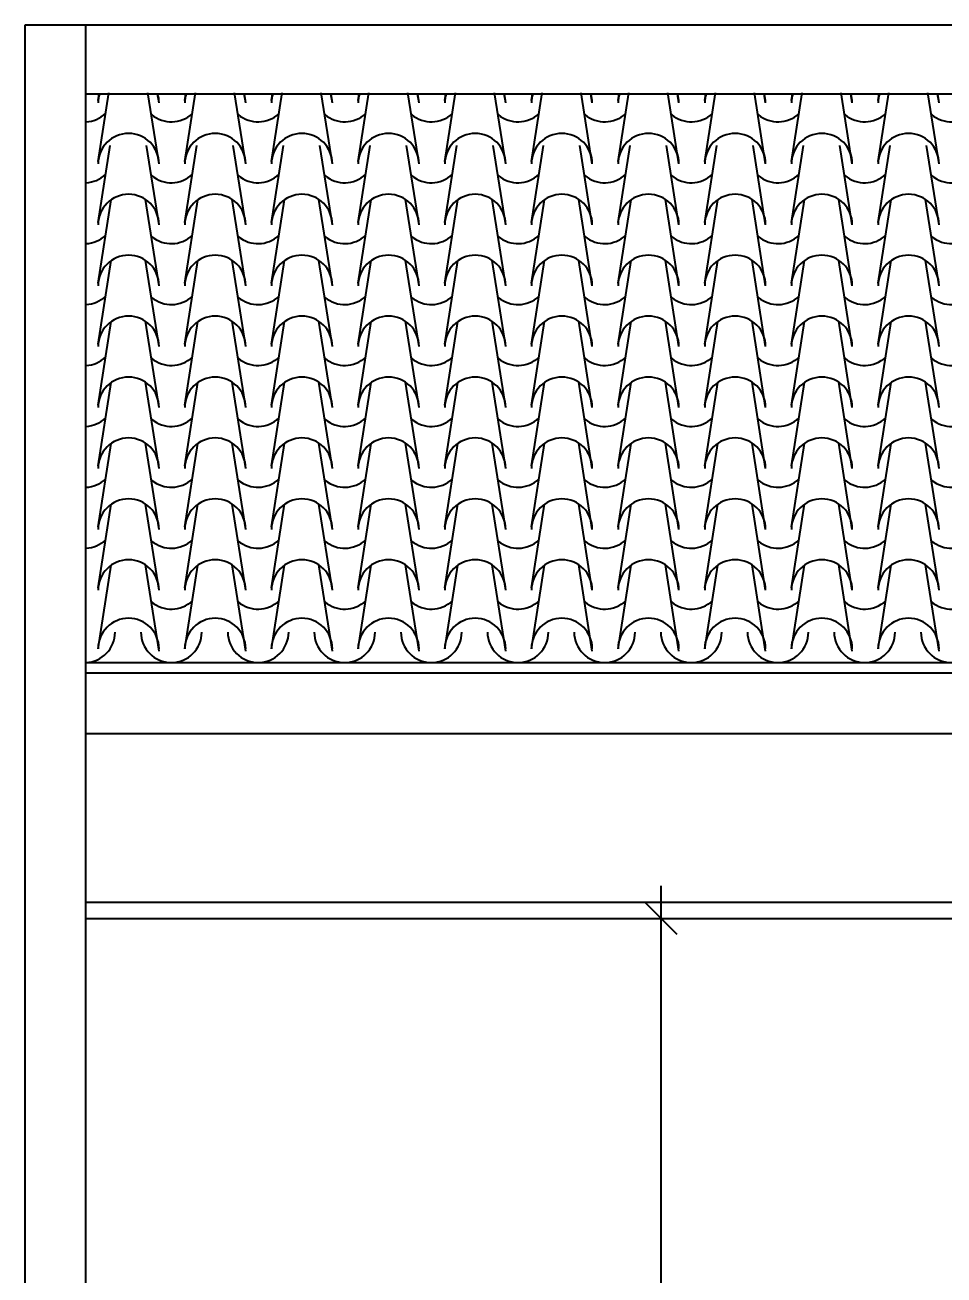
# Model space of a CAD drawing. Extents: x -6 to 123, y -41 to 65.
# Drawn here: x 23.466 to 25.728, y 4.835 to 7.913 of the extents above; entities that cross this region are included whole.
import ezdxf

# ---------------------------------------------------------------- set-up
doc = ezdxf.new("R2010")
doc.units = 0
doc.header["$MEASUREMENT"] = 0
doc.layers.get('0').update_dxf_attribs({"linetype": 'CONTINUOUS'})
doc.layers.get('DEFPOINTS').update_dxf_attribs({"linetype": 'CONTINUOUS'})
for name, color, linetype in [('CI', 9, 'CONTINUOUS'), ('CT', 1, 'CONTINUOUS'), ('FORRO', 3, 'CONTINUOUS'), ('PAREDE', 5, 'CONTINUOUS'), ('PISO', 250, 'CONTINUOUS'), ('PLANO1', 9, 'CONTINUOUS'), ('TELHA', 30, 'CONTINUOUS'), ('VISTA', 2, 'CONTINUOUS')]:
    doc.layers.add(name, color=color, linetype=linetype)
doc.styles.add('SIMPLEX', font='simplex.shx', dxfattribs={"width": 1.2})
doc.dimstyles.new('CT-50', dxfattribs={"dimtxt": 0.1, "dimasz": 0.08, "dimexe": 0.08, "dimexo": 0.05, "dimgap": 0.05, "dimtad": 1, "dimzin": 4, "dimdsep": 46, "dimtxsty": 'SIMPLEX', "dimblk1": 'OBLIQUE', "dimblk2": 'OBLIQUE', "dimsah": 1, "dimcen": 0.08, "dimdle": 0.08, "dimclrt": 3, "dimadec": 0, "dimazin": 0, "dimtfac": 1, "dimtmove": 0, "dimatfit": 3, "dimldrblk": 'OBLIQUE', "dimfxl": 1, "dimtolj": 1, "dimtzin": 4, "dimarcsym": 0})

# ---------------------------------------------------------------- blocks, each defined once
blk = doc.blocks.new('_OBLIQUE')
at = {"color": 0, "linetype": 'ByBlock'}
blk.add_line((-0.5, -0.5), (0.5, 0.5), dxfattribs=at)
blk = doc.blocks.new('*D83')
at = {"layer": 'CT', "color": 0, "lineweight": -2}
for p, q in [((25.0319, 2.683), (25.0319, 5.793)), ((24.6511, 5.713), (25.1119, 5.713)), ((24.6511, 2.763), (25.1119, 2.763))]:
    blk.add_line(p, q, dxfattribs=at)
at = {"layer": 'DEFPOINTS', "color": 0}
for p in [(24.6011, 5.713), (25.0319, 5.713), (24.6011, 2.763)]:
    blk.add_point(p, dxfattribs=at)
at = {"layer": 'CT', "color": 0, "lineweight": -2, "xscale": 0.08, "yscale": 0.08, "zscale": 0.08}
for p, rotation in [((25.0319, 5.713), 90), ((25.0319, 2.763), 270)]:
    blk.add_blockref('_OBLIQUE', p, dxfattribs=dict(at, rotation=rotation))
at = {"layer": 'CT', "color": 3, "insert": (24.9319, 4.238), "char_height": 0.1, "attachment_point": 5, "rotation": 90, "style": 'SIMPLEX'}
blk.add_mtext('\\A1;2.95', dxfattribs=at)

msp = doc.modelspace()

# ---------------------------------------------------------------- linework, layer by layer
at = {"layer": 'CI'}
for centre, start, end in [((23.7213, 6.377), 0, 180), ((23.7213, 6.377), 0, 180), ((23.9346, 6.377), 0, 180), ((23.9346, 6.377), 0, 180), ((24.1479, 6.377), 0, 180), ((24.1479, 6.377), 0, 180), ((24.3612, 6.377), 0, 180), ((24.3612, 6.377), 0, 180), ((24.5745, 6.377), 0, 180), ((24.5745, 6.377), 0, 180), ((24.7878, 6.377), 0, 180), ((24.7878, 6.377), 0, 180), ((25.0011, 6.377), 0, 180), ((25.0011, 6.377), 0, 180), ((25.2144, 6.377), 0, 180), ((25.2144, 6.377), 0, 180), ((25.4277, 6.377), 0, 180), ((25.4277, 6.377), 0, 180), ((25.6411, 6.377), 0, 180), ((25.6411, 6.377), 0, 180), ((23.6132, 6.4179), 272.4475, 0), ((23.6132, 6.4179), 272.4475, 0), ((23.8266, 6.4179), 180, 0), ((23.8266, 6.4179), 180, 0), ((24.0404, 6.4179), 180, 0), ((24.2532, 6.4179), 180, 0), ((24.2532, 6.4179), 180, 0), ((24.4665, 6.4179), 180, 0), ((24.4665, 6.4179), 180, 0), ((24.6798, 6.4179), 180, 0), ((24.6798, 6.4179), 180, 0), ((24.8931, 6.4179), 180, 0), ((24.8931, 6.4179), 180, 0), ((25.1064, 6.4179), 180, 0), ((25.1064, 6.4179), 180, 0), ((25.3197, 6.4179), 180, 0), ((25.3197, 6.4179), 180, 0), ((25.533, 6.4179), 180, 0), ((25.533, 6.4179), 180, 0), ((25.7464, 6.4179), 180, 0)]:
    msp.add_arc(centre, 0.075, start, end, dxfattribs=at)
at = {"layer": 'FORRO'}
for p, q in [((23.6165, 5.753), (27.4665, 5.753)), ((23.6165, 5.713), (27.4665, 5.713))]:
    msp.add_line(p, q, dxfattribs=at)
at = {"layer": 'PAREDE'}
for p, q in [((23.4665, 2.713), (23.4665, 7.913)), ((23.4665, 7.913), (23.6165, 7.913)), ((23.6165, 2.713), (23.6165, 7.913))]:
    msp.add_line(p, q, dxfattribs=at)
at = {"layer": 'PISO'}
for p, q in [((23.6165, 7.913), (39.5165, 7.913)), ((23.6165, 7.7436), (39.5165, 7.7436))]:
    msp.add_line(p, q, dxfattribs=at)
at = {"layer": 'PLANO1'}
msp.add_line((23.6165, 6.3429), (23.6165, 6.4929), dxfattribs=at)
at = {"layer": 'TELHA'}
for p, q in [((23.6463, 7.577), (23.6728, 7.7456)), ((23.6463, 7.577), (23.6728, 7.7456)), ((23.6463, 7.727), (23.6489, 7.7436)), ((23.6463, 7.727), (23.6489, 7.7436)), ((23.7963, 7.571), (23.7688, 7.7456)), ((23.7963, 7.571), (23.7688, 7.7456)), ((23.7963, 7.721), (23.7927, 7.7436)), ((23.7963, 7.721), (23.7927, 7.7436)), ((23.8596, 7.577), (23.8861, 7.7456)), ((23.8596, 7.577), (23.8861, 7.7456)), ((23.8596, 7.727), (23.8622, 7.7436)), ((23.8596, 7.727), (23.8622, 7.7436)), ((24.0096, 7.571), (23.9821, 7.7456)), ((24.0096, 7.571), (23.9821, 7.7456)), ((24.0096, 7.721), (24.006, 7.7436)), ((24.0096, 7.721), (24.006, 7.7436)), ((24.0729, 7.577), (24.0994, 7.7456)), ((24.0729, 7.577), (24.0994, 7.7456)), ((24.0729, 7.727), (24.0755, 7.7436)), ((24.0729, 7.727), (24.0755, 7.7436)), ((24.2229, 7.571), (24.1954, 7.7456)), ((24.2229, 7.571), (24.1954, 7.7456)), ((24.2229, 7.721), (24.2193, 7.7436)), ((24.2229, 7.721), (24.2193, 7.7436)), ((24.2862, 7.577), (24.3127, 7.7456)), ((24.2862, 7.577), (24.3127, 7.7456)), ((24.2862, 7.727), (24.2888, 7.7436)), ((24.2862, 7.727), (24.2888, 7.7436)), ((24.4362, 7.571), (24.4087, 7.7456)), ((24.4362, 7.571), (24.4087, 7.7456)), ((24.4362, 7.721), (24.4326, 7.7436)), ((24.4362, 7.721), (24.4326, 7.7436)), ((24.4995, 7.577), (24.526, 7.7456)), ((24.4995, 7.577), (24.526, 7.7456)), ((24.4995, 7.727), (24.5021, 7.7436)), ((24.4995, 7.727), (24.5021, 7.7436)), ((24.6495, 7.571), (24.622, 7.7456)), ((24.6495, 7.571), (24.622, 7.7456)), ((24.6495, 7.721), (24.646, 7.7436)), ((24.6495, 7.721), (24.646, 7.7436)), ((24.7128, 7.577), (24.7394, 7.7456)), ((24.7128, 7.577), (24.7394, 7.7456)), ((24.7128, 7.727), (24.7154, 7.7436)), ((24.7128, 7.727), (24.7154, 7.7436)), ((24.8628, 7.571), (24.8353, 7.7456)), ((24.8628, 7.571), (24.8353, 7.7456)), ((24.8628, 7.721), (24.8593, 7.7436)), ((24.8628, 7.721), (24.8593, 7.7436)), ((24.9261, 7.577), (24.9527, 7.7456)), ((24.9261, 7.577), (24.9527, 7.7456)), ((24.9261, 7.727), (24.9287, 7.7436)), ((24.9261, 7.727), (24.9287, 7.7436)), ((25.0761, 7.571), (25.0486, 7.7456)), ((25.0761, 7.571), (25.0486, 7.7456)), ((25.0761, 7.721), (25.0726, 7.7436)), ((25.0761, 7.721), (25.0726, 7.7436)), ((25.1394, 7.577), (25.166, 7.7456)), ((25.1394, 7.577), (25.166, 7.7456)), ((25.1394, 7.727), (25.142, 7.7436)), ((25.1394, 7.727), (25.142, 7.7436)), ((25.2894, 7.571), (25.262, 7.7456)), ((25.2894, 7.571), (25.262, 7.7456)), ((25.2894, 7.721), (25.2859, 7.7436)), ((25.2894, 7.721), (25.2859, 7.7436)), ((25.3527, 7.577), (25.3793, 7.7456)), ((25.3527, 7.577), (25.3793, 7.7456)), ((25.3527, 7.727), (25.3554, 7.7436)), ((25.3527, 7.727), (25.3554, 7.7436)), ((25.5027, 7.571), (25.4753, 7.7456)), ((25.5027, 7.571), (25.4753, 7.7456)), ((25.5027, 7.721), (25.4992, 7.7436)), ((25.5027, 7.721), (25.4992, 7.7436)), ((25.5661, 7.577), (25.5926, 7.7456)), ((25.5661, 7.577), (25.5926, 7.7456)), ((25.5661, 7.727), (25.5687, 7.7436)), ((25.5661, 7.727), (25.5687, 7.7436)), ((25.7161, 7.571), (25.6886, 7.7456)), ((25.7161, 7.571), (25.6886, 7.7456)), ((25.7161, 7.721), (25.7125, 7.7436)), ((25.7161, 7.721), (25.7125, 7.7436)), ((23.6463, 7.427), (23.676, 7.6161)), ((23.7963, 7.421), (23.7656, 7.6161)), ((23.8596, 7.427), (23.8893, 7.6161)), ((24.0096, 7.421), (23.9789, 7.6161)), ((24.0729, 7.427), (24.1026, 7.6161)), ((24.2229, 7.421), (24.1922, 7.6161)), ((24.2862, 7.427), (24.316, 7.6161)), ((24.4362, 7.421), (24.4055, 7.6161)), ((24.4995, 7.427), (24.5293, 7.6161)), ((24.6495, 7.421), (24.6188, 7.6161)), ((24.7128, 7.427), (24.7426, 7.6161)), ((24.8628, 7.421), (24.8321, 7.6161)), ((24.9261, 7.427), (24.9559, 7.6161)), ((25.0761, 7.421), (25.0454, 7.6161)), ((25.1394, 7.427), (25.1692, 7.6161)), ((25.2894, 7.421), (25.2587, 7.6161)), ((25.3527, 7.427), (25.3825, 7.6161)), ((25.5027, 7.421), (25.472, 7.6161)), ((25.5661, 7.427), (25.5958, 7.6161)), ((25.7161, 7.421), (25.6854, 7.6161)), ((23.6463, 7.277), (23.6786, 7.4827)), ((23.6463, 7.277), (23.6786, 7.4827)), ((23.7963, 7.271), (23.7628, 7.4834)), ((23.7963, 7.271), (23.7628, 7.4834)), ((23.8596, 7.277), (23.892, 7.4827)), ((23.8596, 7.277), (23.892, 7.4827)), ((24.0096, 7.271), (23.9761, 7.4834)), ((24.0096, 7.271), (23.9761, 7.4834)), ((24.0729, 7.277), (24.1053, 7.4827)), ((24.0729, 7.277), (24.1053, 7.4827)), ((24.2229, 7.271), (24.1895, 7.4834)), ((24.2229, 7.271), (24.1895, 7.4834)), ((24.2862, 7.277), (24.3186, 7.4827)), ((24.2862, 7.277), (24.3186, 7.4827)), ((24.4362, 7.271), (24.4028, 7.4834)), ((24.4362, 7.271), (24.4028, 7.4834)), ((24.4995, 7.277), (24.5319, 7.4827)), ((24.4995, 7.277), (24.5319, 7.4827)), ((24.6495, 7.271), (24.6161, 7.4834)), ((24.6495, 7.271), (24.6161, 7.4834)), ((24.7128, 7.277), (24.7452, 7.4827)), ((24.7128, 7.277), (24.7452, 7.4827)), ((24.8628, 7.271), (24.8294, 7.4834)), ((24.8628, 7.271), (24.8294, 7.4834)), ((24.9261, 7.277), (24.9585, 7.4827)), ((24.9261, 7.277), (24.9585, 7.4827)), ((25.0761, 7.271), (25.0427, 7.4834)), ((25.0761, 7.271), (25.0427, 7.4834)), ((25.1394, 7.277), (25.1718, 7.4827)), ((25.1394, 7.277), (25.1718, 7.4827)), ((25.2894, 7.271), (25.256, 7.4834)), ((25.2894, 7.271), (25.256, 7.4834)), ((25.3527, 7.277), (25.3851, 7.4827)), ((25.3527, 7.277), (25.3851, 7.4827)), ((25.5027, 7.271), (25.4693, 7.4834)), ((25.5027, 7.271), (25.4693, 7.4834)), ((25.5661, 7.277), (25.5984, 7.4827)), ((25.5661, 7.277), (25.5984, 7.4827)), ((25.7161, 7.271), (25.6826, 7.4834)), ((25.7161, 7.271), (25.6826, 7.4834)), ((23.6463, 7.127), (23.6786, 7.3327)), ((23.6463, 7.127), (23.6786, 7.3327)), ((23.7963, 7.121), (23.7628, 7.3334)), ((23.7963, 7.121), (23.7628, 7.3334)), ((23.8596, 7.127), (23.892, 7.3327)), ((23.8596, 7.127), (23.892, 7.3327)), ((24.0096, 7.121), (23.9761, 7.3334)), ((24.0096, 7.121), (23.9761, 7.3334)), ((24.0729, 7.127), (24.1053, 7.3327)), ((24.0729, 7.127), (24.1053, 7.3327)), ((24.2229, 7.121), (24.1895, 7.3334)), ((24.2229, 7.121), (24.1895, 7.3334)), ((24.2862, 7.127), (24.3186, 7.3327)), ((24.2862, 7.127), (24.3186, 7.3327)), ((24.4362, 7.121), (24.4028, 7.3334)), ((24.4362, 7.121), (24.4028, 7.3334)), ((24.4995, 7.127), (24.5319, 7.3327)), ((24.4995, 7.127), (24.5319, 7.3327)), ((24.6495, 7.121), (24.6161, 7.3334)), ((24.6495, 7.121), (24.6161, 7.3334)), ((24.7128, 7.127), (24.7452, 7.3327)), ((24.7128, 7.127), (24.7452, 7.3327)), ((24.8628, 7.121), (24.8294, 7.3334)), ((24.8628, 7.121), (24.8294, 7.3334)), ((24.9261, 7.127), (24.9585, 7.3327)), ((24.9261, 7.127), (24.9585, 7.3327)), ((25.0761, 7.121), (25.0427, 7.3334)), ((25.0761, 7.121), (25.0427, 7.3334)), ((25.1394, 7.127), (25.1718, 7.3327)), ((25.1394, 7.127), (25.1718, 7.3327)), ((25.2894, 7.121), (25.256, 7.3334)), ((25.2894, 7.121), (25.256, 7.3334)), ((25.3527, 7.127), (25.3851, 7.3327)), ((25.3527, 7.127), (25.3851, 7.3327)), ((25.5027, 7.121), (25.4693, 7.3334)), ((25.5027, 7.121), (25.4693, 7.3334)), ((25.5661, 7.127), (25.5984, 7.3327)), ((25.5661, 7.127), (25.5984, 7.3327)), ((25.7161, 7.121), (25.6826, 7.3334)), ((25.7161, 7.121), (25.6826, 7.3334)), ((23.6463, 6.977), (23.6786, 7.1827)), ((23.6463, 6.977), (23.6786, 7.1827)), ((23.7963, 6.971), (23.7628, 7.1834)), ((23.7963, 6.971), (23.7628, 7.1834)), ((23.8596, 6.977), (23.892, 7.1827)), ((23.8596, 6.977), (23.892, 7.1827)), ((24.0096, 6.971), (23.9761, 7.1834)), ((24.0096, 6.971), (23.9761, 7.1834)), ((24.0729, 6.977), (24.1053, 7.1827)), ((24.0729, 6.977), (24.1053, 7.1827)), ((24.2229, 6.971), (24.1895, 7.1834)), ((24.2229, 6.971), (24.1895, 7.1834)), ((24.2862, 6.977), (24.3186, 7.1827)), ((24.2862, 6.977), (24.3186, 7.1827)), ((24.4362, 6.971), (24.4028, 7.1834)), ((24.4362, 6.971), (24.4028, 7.1834)), ((24.4995, 6.977), (24.5319, 7.1827)), ((24.4995, 6.977), (24.5319, 7.1827)), ((24.6495, 6.971), (24.6161, 7.1834)), ((24.6495, 6.971), (24.6161, 7.1834)), ((24.7128, 6.977), (24.7452, 7.1827)), ((24.7128, 6.977), (24.7452, 7.1827)), ((24.8628, 6.971), (24.8294, 7.1834)), ((24.8628, 6.971), (24.8294, 7.1834)), ((24.9261, 6.977), (24.9585, 7.1827)), ((24.9261, 6.977), (24.9585, 7.1827)), ((25.0761, 6.971), (25.0427, 7.1834)), ((25.0761, 6.971), (25.0427, 7.1834)), ((25.1394, 6.977), (25.1718, 7.1827)), ((25.1394, 6.977), (25.1718, 7.1827)), ((25.2894, 6.971), (25.256, 7.1834)), ((25.2894, 6.971), (25.256, 7.1834)), ((25.3527, 6.977), (25.3851, 7.1827)), ((25.3527, 6.977), (25.3851, 7.1827)), ((25.5027, 6.971), (25.4693, 7.1834)), ((25.5027, 6.971), (25.4693, 7.1834)), ((25.5661, 6.977), (25.5984, 7.1827)), ((25.5661, 6.977), (25.5984, 7.1827)), ((25.7161, 6.971), (25.6826, 7.1834)), ((25.7161, 6.971), (25.6826, 7.1834)), ((23.6463, 6.827), (23.6786, 7.0327)), ((23.6463, 6.827), (23.6786, 7.0327)), ((23.7963, 6.821), (23.7628, 7.0334)), ((23.7963, 6.821), (23.7628, 7.0334)), ((23.8596, 6.827), (23.892, 7.0327)), ((23.8596, 6.827), (23.892, 7.0327)), ((24.0096, 6.821), (23.9761, 7.0334)), ((24.0096, 6.821), (23.9761, 7.0334)), ((24.0729, 6.827), (24.1053, 7.0327)), ((24.0729, 6.827), (24.1053, 7.0327)), ((24.2229, 6.821), (24.1895, 7.0334)), ((24.2229, 6.821), (24.1895, 7.0334)), ((24.2862, 6.827), (24.3186, 7.0327)), ((24.2862, 6.827), (24.3186, 7.0327)), ((24.4362, 6.821), (24.4028, 7.0334)), ((24.4362, 6.821), (24.4028, 7.0334)), ((24.4995, 6.827), (24.5319, 7.0327)), ((24.4995, 6.827), (24.5319, 7.0327)), ((24.6495, 6.821), (24.6161, 7.0334)), ((24.6495, 6.821), (24.6161, 7.0334)), ((24.7128, 6.827), (24.7452, 7.0327)), ((24.7128, 6.827), (24.7452, 7.0327)), ((24.8628, 6.821), (24.8294, 7.0334)), ((24.8628, 6.821), (24.8294, 7.0334)), ((24.9261, 6.827), (24.9585, 7.0327)), ((24.9261, 6.827), (24.9585, 7.0327)), ((25.0761, 6.821), (25.0427, 7.0334)), ((25.0761, 6.821), (25.0427, 7.0334)), ((25.1394, 6.827), (25.1718, 7.0327)), ((25.1394, 6.827), (25.1718, 7.0327)), ((25.2894, 6.821), (25.256, 7.0334)), ((25.2894, 6.821), (25.256, 7.0334)), ((25.3527, 6.827), (25.3851, 7.0327)), ((25.3527, 6.827), (25.3851, 7.0327)), ((25.5027, 6.821), (25.4693, 7.0334)), ((25.5027, 6.821), (25.4693, 7.0334)), ((25.5661, 6.827), (25.5984, 7.0327)), ((25.5661, 6.827), (25.5984, 7.0327)), ((25.7161, 6.821), (25.6826, 7.0334)), ((25.7161, 6.821), (25.6826, 7.0334)), ((23.6463, 6.677), (23.6786, 6.8827)), ((23.6463, 6.677), (23.6786, 6.8827)), ((23.7963, 6.671), (23.7628, 6.8834)), ((23.7963, 6.671), (23.7628, 6.8834)), ((23.8596, 6.677), (23.892, 6.8827)), ((23.8596, 6.677), (23.892, 6.8827)), ((24.0096, 6.671), (23.9761, 6.8834)), ((24.0096, 6.671), (23.9761, 6.8834)), ((24.0729, 6.677), (24.1053, 6.8827)), ((24.0729, 6.677), (24.1053, 6.8827)), ((24.2229, 6.671), (24.1895, 6.8834)), ((24.2229, 6.671), (24.1895, 6.8834)), ((24.2862, 6.677), (24.3186, 6.8827)), ((24.2862, 6.677), (24.3186, 6.8827)), ((24.4362, 6.671), (24.4028, 6.8834)), ((24.4362, 6.671), (24.4028, 6.8834)), ((24.4995, 6.677), (24.5319, 6.8827)), ((24.4995, 6.677), (24.5319, 6.8827)), ((24.6495, 6.671), (24.6161, 6.8834)), ((24.6495, 6.671), (24.6161, 6.8834)), ((24.7128, 6.677), (24.7452, 6.8827)), ((24.7128, 6.677), (24.7452, 6.8827)), ((24.8628, 6.671), (24.8294, 6.8834)), ((24.8628, 6.671), (24.8294, 6.8834)), ((24.9261, 6.677), (24.9585, 6.8827)), ((24.9261, 6.677), (24.9585, 6.8827)), ((25.0761, 6.671), (25.0427, 6.8834)), ((25.0761, 6.671), (25.0427, 6.8834)), ((25.1394, 6.677), (25.1718, 6.8827)), ((25.1394, 6.677), (25.1718, 6.8827)), ((25.2894, 6.671), (25.256, 6.8834)), ((25.2894, 6.671), (25.256, 6.8834)), ((25.3527, 6.677), (25.3851, 6.8827)), ((25.3527, 6.677), (25.3851, 6.8827)), ((25.5027, 6.671), (25.4693, 6.8834)), ((25.5027, 6.671), (25.4693, 6.8834)), ((25.5661, 6.677), (25.5984, 6.8827)), ((25.5661, 6.677), (25.5984, 6.8827)), ((25.7161, 6.671), (25.6826, 6.8834)), ((25.7161, 6.671), (25.6826, 6.8834)), ((23.6463, 6.527), (23.6786, 6.7327)), ((23.7963, 6.521), (23.7628, 6.7334)), ((23.8596, 6.527), (23.892, 6.7327)), ((24.0096, 6.521), (23.9761, 6.7334)), ((24.0729, 6.527), (24.1053, 6.7327)), ((24.2229, 6.521), (24.1895, 6.7334)), ((24.2862, 6.527), (24.3186, 6.7327)), ((24.4362, 6.521), (24.4028, 6.7334)), ((24.4995, 6.527), (24.5319, 6.7327)), ((24.6495, 6.521), (24.6161, 6.7334)), ((24.7128, 6.527), (24.7452, 6.7327)), ((24.8628, 6.521), (24.8294, 6.7334)), ((24.9261, 6.527), (24.9585, 6.7327)), ((25.0761, 6.521), (25.0427, 6.7334)), ((25.1394, 6.527), (25.1718, 6.7327)), ((25.2894, 6.521), (25.256, 6.7334)), ((25.3527, 6.527), (25.3851, 6.7327)), ((25.5027, 6.521), (25.4693, 6.7334)), ((25.5661, 6.527), (25.5984, 6.7327)), ((25.7161, 6.521), (25.6826, 6.7334)), ((23.6463, 6.377), (23.6786, 6.5827)), ((23.6463, 6.377), (23.6786, 6.5827)), ((23.7963, 6.371), (23.7628, 6.5834)), ((23.7963, 6.371), (23.7628, 6.5834)), ((23.8596, 6.377), (23.892, 6.5827)), ((23.8596, 6.377), (23.892, 6.5827)), ((24.0096, 6.371), (23.9761, 6.5834)), ((24.0096, 6.371), (23.9761, 6.5834)), ((24.0729, 6.377), (24.1053, 6.5827)), ((24.0729, 6.377), (24.1053, 6.5827)), ((24.2229, 6.371), (24.1895, 6.5834)), ((24.2229, 6.371), (24.1895, 6.5834)), ((24.2862, 6.377), (24.3186, 6.5827)), ((24.2862, 6.377), (24.3186, 6.5827)), ((24.4362, 6.371), (24.4028, 6.5834)), ((24.4362, 6.371), (24.4028, 6.5834)), ((24.4995, 6.377), (24.5319, 6.5827)), ((24.4995, 6.377), (24.5319, 6.5827)), ((24.6495, 6.371), (24.6161, 6.5834)), ((24.6495, 6.371), (24.6161, 6.5834)), ((24.7128, 6.377), (24.7452, 6.5827)), ((24.7128, 6.377), (24.7452, 6.5827)), ((24.8628, 6.371), (24.8294, 6.5834)), ((24.8628, 6.371), (24.8294, 6.5834)), ((24.9261, 6.377), (24.9585, 6.5827)), ((24.9261, 6.377), (24.9585, 6.5827)), ((25.0761, 6.371), (25.0427, 6.5834)), ((25.0761, 6.371), (25.0427, 6.5834)), ((25.1394, 6.377), (25.1718, 6.5827)), ((25.1394, 6.377), (25.1718, 6.5827)), ((25.2894, 6.371), (25.256, 6.5834)), ((25.2894, 6.371), (25.256, 6.5834)), ((25.3527, 6.377), (25.3851, 6.5827)), ((25.3527, 6.377), (25.3851, 6.5827)), ((25.5027, 6.371), (25.4693, 6.5834)), ((25.5027, 6.371), (25.4693, 6.5834)), ((25.5661, 6.377), (25.5984, 6.5827)), ((25.5661, 6.377), (25.5984, 6.5827)), ((25.7161, 6.371), (25.6826, 6.5834)), ((25.7161, 6.371), (25.6826, 6.5834))]:
    msp.add_line(p, q, dxfattribs=at)
for centre, start, end in [((23.7213, 7.721), 162.4816, 180), ((23.7213, 7.721), 162.4816, 180), ((23.7213, 7.721), 162.4816, 180), ((23.7213, 7.721), 0, 17.5184), ((23.7213, 7.721), 0, 17.5184), ((23.7213, 7.721), 0, 17.5184), ((23.9346, 7.721), 162.4816, 180), ((23.9346, 7.721), 162.4816, 180), ((23.9346, 7.721), 162.4816, 180), ((23.9346, 7.721), 0, 17.5184), ((23.9346, 7.721), 0, 17.5184), ((23.9346, 7.721), 0, 17.5184), ((24.1479, 7.721), 162.4816, 180), ((24.1479, 7.721), 162.4816, 180), ((24.1479, 7.721), 162.4816, 180), ((24.1479, 7.721), 0, 17.5184), ((24.1479, 7.721), 0, 17.5184), ((24.1479, 7.721), 0, 17.5184), ((24.3612, 7.721), 162.4816, 180), ((24.3612, 7.721), 162.4816, 180), ((24.3612, 7.721), 162.4816, 180), ((24.3612, 7.721), 0, 17.5184), ((24.3612, 7.721), 0, 17.5184), ((24.3612, 7.721), 0, 17.5184), ((24.5745, 7.721), 162.4816, 180), ((24.5745, 7.721), 162.4816, 180), ((24.5745, 7.721), 162.4816, 180), ((24.5745, 7.721), 0, 17.5184), ((24.5745, 7.721), 0, 17.5184), ((24.5745, 7.721), 0, 17.5184), ((24.7878, 7.721), 162.4816, 180), ((24.7878, 7.721), 162.4816, 180), ((24.7878, 7.721), 162.4816, 180), ((24.7878, 7.721), 0, 17.5184), ((24.7878, 7.721), 0, 17.5184), ((24.7878, 7.721), 0, 17.5184), ((25.0011, 7.721), 162.4816, 180), ((25.0011, 7.721), 162.4816, 180), ((25.0011, 7.721), 162.4816, 180), ((25.0011, 7.721), 0, 17.5184), ((25.0011, 7.721), 0, 17.5184), ((25.0011, 7.721), 0, 17.5184), ((25.2144, 7.721), 162.4816, 180), ((25.2144, 7.721), 162.4816, 180), ((25.2144, 7.721), 162.4816, 180), ((25.2144, 7.721), 0, 17.5184), ((25.2144, 7.721), 0, 17.5184), ((25.2144, 7.721), 0, 17.5184), ((25.4277, 7.721), 162.4816, 180), ((25.4277, 7.721), 162.4816, 180), ((25.4277, 7.721), 162.4816, 180), ((25.4277, 7.721), 0, 17.5184), ((25.4277, 7.721), 0, 17.5184), ((25.4277, 7.721), 0, 17.5184), ((25.6411, 7.721), 162.4816, 180), ((25.6411, 7.721), 162.4816, 180), ((25.6411, 7.721), 162.4816, 180), ((25.6411, 7.721), 0, 17.5184), ((25.6411, 7.721), 0, 17.5184), ((25.6411, 7.721), 0, 17.5184), ((23.6132, 7.7495), 272.4475, 313.4631), ((23.6132, 7.7495), 272.4475, 313.4631), ((23.8266, 7.7495), 229.7919, 313.4631), ((23.8266, 7.7495), 229.7919, 313.4631), ((24.0399, 7.7495), 229.7919, 313.4631), ((24.0399, 7.7495), 229.7919, 313.4631), ((24.2532, 7.7495), 229.7919, 313.4631), ((24.2532, 7.7495), 229.7919, 313.4631), ((24.4665, 7.7495), 229.7919, 313.4631), ((24.4665, 7.7495), 229.7919, 313.4631), ((24.6798, 7.7495), 229.7919, 313.4631), ((24.6798, 7.7495), 229.7919, 313.4631), ((24.8931, 7.7495), 229.7919, 313.4631), ((24.8931, 7.7495), 229.7919, 313.4631), ((25.1064, 7.7495), 229.7919, 313.4631), ((25.1064, 7.7495), 229.7919, 313.4631), ((25.3197, 7.7495), 229.7919, 313.4631), ((25.3197, 7.7495), 229.7919, 313.4631), ((25.533, 7.7495), 229.7919, 313.4631), ((25.533, 7.7495), 229.7919, 313.4631), ((25.7464, 7.7495), 229.7919, 313.4631), ((25.7464, 7.7495), 229.7919, 313.4631), ((23.7213, 7.571), 0, 180), ((23.7213, 7.571), 0, 180), ((23.7213, 7.571), 0, 180), ((23.9346, 7.571), 0, 180), ((23.9346, 7.571), 0, 180), ((23.9346, 7.571), 0, 180), ((24.1479, 7.571), 0, 180), ((24.1479, 7.571), 0, 180), ((24.1479, 7.571), 0, 180), ((24.3612, 7.571), 0, 180), ((24.3612, 7.571), 0, 180), ((24.3612, 7.571), 0, 180), ((24.5745, 7.571), 0, 180), ((24.5745, 7.571), 0, 180), ((24.5745, 7.571), 0, 180), ((24.7878, 7.571), 0, 180), ((24.7878, 7.571), 0, 180), ((24.7878, 7.571), 0, 180), ((25.0011, 7.571), 0, 180), ((25.0011, 7.571), 0, 180), ((25.0011, 7.571), 0, 180), ((25.2144, 7.571), 0, 180), ((25.2144, 7.571), 0, 180), ((25.2144, 7.571), 0, 180), ((25.4277, 7.571), 0, 180), ((25.4277, 7.571), 0, 180), ((25.4277, 7.571), 0, 180), ((25.6411, 7.571), 0, 180), ((25.6411, 7.571), 0, 180), ((25.6411, 7.571), 0, 180), ((23.7213, 7.571), 143.0539, 180), ((23.7213, 7.571), 0, 36.9461), ((23.9346, 7.571), 143.0539, 180), ((23.9346, 7.571), 0, 36.9461), ((24.1479, 7.571), 143.0539, 180), ((24.1479, 7.571), 0, 36.9461), ((24.3612, 7.571), 143.0539, 180), ((24.3612, 7.571), 0, 36.9461), ((24.5745, 7.571), 143.0539, 180), ((24.5745, 7.571), 0, 36.9461), ((24.7878, 7.571), 143.0539, 180), ((24.7878, 7.571), 0, 36.9461), ((25.0011, 7.571), 143.0539, 180), ((25.0011, 7.571), 0, 36.9461), ((25.2144, 7.571), 143.0539, 180), ((25.2144, 7.571), 0, 36.9461), ((25.4277, 7.571), 143.0539, 180), ((25.4277, 7.571), 0, 36.9461), ((25.6411, 7.571), 143.0539, 180), ((25.6411, 7.571), 0, 36.9461), ((23.6132, 7.5995), 272.4475, 313.4631), ((23.8266, 7.5995), 229.7919, 313.4631), ((24.0399, 7.5995), 229.7919, 313.4631), ((24.2532, 7.5995), 229.7919, 313.4631), ((24.4665, 7.5995), 229.7919, 313.4631), ((24.6798, 7.5995), 229.7919, 313.4631), ((24.8931, 7.5995), 229.7919, 313.4631), ((25.1064, 7.5995), 229.7919, 313.4631), ((25.3197, 7.5995), 229.7919, 313.4631), ((25.533, 7.5995), 229.7919, 313.4631), ((25.7464, 7.5995), 229.7919, 313.4631), ((23.7213, 7.421), 0, 180), ((23.7213, 7.421), 0, 180), ((23.9346, 7.421), 0, 180), ((23.9346, 7.421), 0, 180), ((24.1479, 7.421), 0, 180), ((24.1479, 7.421), 0, 180), ((24.3612, 7.421), 0, 180), ((24.3612, 7.421), 0, 180), ((24.5745, 7.421), 0, 180), ((24.5745, 7.421), 0, 180), ((24.7878, 7.421), 0, 180), ((24.7878, 7.421), 0, 180), ((25.0011, 7.421), 0, 180), ((25.0011, 7.421), 0, 180), ((25.2144, 7.421), 0, 180), ((25.2144, 7.421), 0, 180), ((25.4277, 7.421), 0, 180), ((25.4277, 7.421), 0, 180), ((25.6411, 7.421), 0, 180), ((25.6411, 7.421), 0, 180), ((23.6132, 7.4495), 272.4475, 313.4631), ((23.6132, 7.4495), 272.4475, 313.4631), ((23.8266, 7.4495), 229.7919, 313.4631), ((23.8266, 7.4495), 229.7919, 313.4631), ((24.0399, 7.4495), 229.7919, 313.4631), ((24.0399, 7.4495), 229.7919, 313.4631), ((24.2532, 7.4495), 229.7919, 313.4631), ((24.2532, 7.4495), 229.7919, 313.4631), ((24.4665, 7.4495), 229.7919, 313.4631), ((24.4665, 7.4495), 229.7919, 313.4631), ((24.6798, 7.4495), 229.7919, 313.4631), ((24.6798, 7.4495), 229.7919, 313.4631), ((24.8931, 7.4495), 229.7919, 313.4631), ((24.8931, 7.4495), 229.7919, 313.4631), ((25.1064, 7.4495), 229.7919, 313.4631), ((25.1064, 7.4495), 229.7919, 313.4631), ((25.3197, 7.4495), 229.7919, 313.4631), ((25.3197, 7.4495), 229.7919, 313.4631), ((25.533, 7.4495), 229.7919, 313.4631), ((25.533, 7.4495), 229.7919, 313.4631), ((25.7464, 7.4495), 229.7919, 313.4631), ((25.7464, 7.4495), 229.7919, 313.4631), ((23.7213, 7.271), 0, 180), ((23.7213, 7.271), 0, 180), ((23.7213, 7.271), 0, 180), ((23.9346, 7.271), 0, 180), ((23.9346, 7.271), 0, 180), ((23.9346, 7.271), 0, 180), ((24.1479, 7.271), 0, 180), ((24.1479, 7.271), 0, 180), ((24.1479, 7.271), 0, 180), ((24.3612, 7.271), 0, 180), ((24.3612, 7.271), 0, 180), ((24.3612, 7.271), 0, 180), ((24.5745, 7.271), 0, 180), ((24.5745, 7.271), 0, 180), ((24.5745, 7.271), 0, 180), ((24.7878, 7.271), 0, 180), ((24.7878, 7.271), 0, 180), ((24.7878, 7.271), 0, 180), ((25.0011, 7.271), 0, 180), ((25.0011, 7.271), 0, 180), ((25.0011, 7.271), 0, 180), ((25.2144, 7.271), 0, 180), ((25.2144, 7.271), 0, 180), ((25.2144, 7.271), 0, 180), ((25.4277, 7.271), 0, 180), ((25.4277, 7.271), 0, 180), ((25.4277, 7.271), 0, 180), ((25.6411, 7.271), 0, 180), ((25.6411, 7.271), 0, 180), ((25.6411, 7.271), 0, 180), ((23.6132, 7.2995), 272.4475, 313.4631), ((23.6132, 7.2995), 272.4475, 313.4631), ((23.8266, 7.2995), 229.7919, 313.4631), ((23.8266, 7.2995), 229.7919, 313.4631), ((24.0399, 7.2995), 229.7919, 313.4631), ((24.0399, 7.2995), 229.7919, 313.4631), ((24.2532, 7.2995), 229.7919, 313.4631), ((24.2532, 7.2995), 229.7919, 313.4631), ((24.4665, 7.2995), 229.7919, 313.4631), ((24.4665, 7.2995), 229.7919, 313.4631), ((24.6798, 7.2995), 229.7919, 313.4631), ((24.6798, 7.2995), 229.7919, 313.4631), ((24.8931, 7.2995), 229.7919, 313.4631), ((24.8931, 7.2995), 229.7919, 313.4631), ((25.1064, 7.2995), 229.7919, 313.4631), ((25.1064, 7.2995), 229.7919, 313.4631), ((25.3197, 7.2995), 229.7919, 313.4631), ((25.3197, 7.2995), 229.7919, 313.4631), ((25.533, 7.2995), 229.7919, 313.4631), ((25.533, 7.2995), 229.7919, 313.4631), ((25.7464, 7.2995), 229.7919, 313.4631), ((25.7464, 7.2995), 229.7919, 313.4631), ((23.7213, 7.121), 0, 180), ((23.7213, 7.121), 0, 180), ((23.7213, 7.121), 0, 180), ((23.9346, 7.121), 0, 180), ((23.9346, 7.121), 0, 180), ((23.9346, 7.121), 0, 180), ((24.1479, 7.121), 0, 180), ((24.1479, 7.121), 0, 180), ((24.1479, 7.121), 0, 180), ((24.3612, 7.121), 0, 180), ((24.3612, 7.121), 0, 180), ((24.3612, 7.121), 0, 180), ((24.5745, 7.121), 0, 180), ((24.5745, 7.121), 0, 180), ((24.5745, 7.121), 0, 180), ((24.7878, 7.121), 0, 180), ((24.7878, 7.121), 0, 180), ((24.7878, 7.121), 0, 180), ((25.0011, 7.121), 0, 180), ((25.0011, 7.121), 0, 180), ((25.0011, 7.121), 0, 180), ((25.2144, 7.121), 0, 180), ((25.2144, 7.121), 0, 180), ((25.2144, 7.121), 0, 180), ((25.4277, 7.121), 0, 180), ((25.4277, 7.121), 0, 180), ((25.4277, 7.121), 0, 180), ((25.6411, 7.121), 0, 180), ((25.6411, 7.121), 0, 180), ((25.6411, 7.121), 0, 180), ((23.6132, 7.1495), 272.4475, 313.4631), ((23.6132, 7.1495), 272.4475, 313.4631), ((23.8266, 7.1495), 229.7919, 313.4631), ((23.8266, 7.1495), 229.7919, 313.4631), ((24.0399, 7.1495), 229.7919, 313.4631), ((24.0399, 7.1495), 229.7919, 313.4631), ((24.2532, 7.1495), 229.7919, 313.4631), ((24.2532, 7.1495), 229.7919, 313.4631), ((24.4665, 7.1495), 229.7919, 313.4631), ((24.4665, 7.1495), 229.7919, 313.4631), ((24.6798, 7.1495), 229.7919, 313.4631), ((24.6798, 7.1495), 229.7919, 313.4631), ((24.8931, 7.1495), 229.7919, 313.4631), ((24.8931, 7.1495), 229.7919, 313.4631), ((25.1064, 7.1495), 229.7919, 313.4631), ((25.1064, 7.1495), 229.7919, 313.4631), ((25.3197, 7.1495), 229.7919, 313.4631), ((25.3197, 7.1495), 229.7919, 313.4631), ((25.533, 7.1495), 229.7919, 313.4631), ((25.533, 7.1495), 229.7919, 313.4631), ((25.7464, 7.1495), 229.7919, 313.4631), ((25.7464, 7.1495), 229.7919, 313.4631), ((23.7213, 6.971), 0, 180), ((23.7213, 6.971), 0, 180), ((23.7213, 6.971), 0, 180), ((23.9346, 6.971), 0, 180), ((23.9346, 6.971), 0, 180), ((23.9346, 6.971), 0, 180), ((24.1479, 6.971), 0, 180), ((24.1479, 6.971), 0, 180), ((24.1479, 6.971), 0, 180), ((24.3612, 6.971), 0, 180), ((24.3612, 6.971), 0, 180), ((24.3612, 6.971), 0, 180), ((24.5745, 6.971), 0, 180), ((24.5745, 6.971), 0, 180), ((24.5745, 6.971), 0, 180), ((24.7878, 6.971), 0, 180), ((24.7878, 6.971), 0, 180), ((24.7878, 6.971), 0, 180), ((25.0011, 6.971), 0, 180), ((25.0011, 6.971), 0, 180), ((25.0011, 6.971), 0, 180), ((25.2144, 6.971), 0, 180), ((25.2144, 6.971), 0, 180), ((25.2144, 6.971), 0, 180), ((25.4277, 6.971), 0, 180), ((25.4277, 6.971), 0, 180), ((25.4277, 6.971), 0, 180), ((25.6411, 6.971), 0, 180), ((25.6411, 6.971), 0, 180), ((25.6411, 6.971), 0, 180), ((23.6132, 6.9995), 272.4475, 313.4631), ((23.6132, 6.9995), 272.4475, 313.4631), ((23.8266, 6.9995), 229.7919, 313.4631), ((23.8266, 6.9995), 229.7919, 313.4631), ((24.0399, 6.9995), 229.7919, 313.4631), ((24.0399, 6.9995), 229.7919, 313.4631), ((24.2532, 6.9995), 229.7919, 313.4631), ((24.2532, 6.9995), 229.7919, 313.4631), ((24.4665, 6.9995), 229.7919, 313.4631), ((24.4665, 6.9995), 229.7919, 313.4631), ((24.6798, 6.9995), 229.7919, 313.4631), ((24.6798, 6.9995), 229.7919, 313.4631), ((24.8931, 6.9995), 229.7919, 313.4631), ((24.8931, 6.9995), 229.7919, 313.4631), ((25.1064, 6.9995), 229.7919, 313.4631), ((25.1064, 6.9995), 229.7919, 313.4631), ((25.3197, 6.9995), 229.7919, 313.4631), ((25.3197, 6.9995), 229.7919, 313.4631), ((25.533, 6.9995), 229.7919, 313.4631), ((25.533, 6.9995), 229.7919, 313.4631), ((25.7464, 6.9995), 229.7919, 313.4631), ((25.7464, 6.9995), 229.7919, 313.4631), ((23.7213, 6.821), 0, 180), ((23.7213, 6.821), 0, 180), ((23.7213, 6.821), 0, 180), ((23.9346, 6.821), 0, 180), ((23.9346, 6.821), 0, 180), ((23.9346, 6.821), 0, 180), ((24.1479, 6.821), 0, 180), ((24.1479, 6.821), 0, 180), ((24.1479, 6.821), 0, 180), ((24.3612, 6.821), 0, 180), ((24.3612, 6.821), 0, 180), ((24.3612, 6.821), 0, 180), ((24.5745, 6.821), 0, 180), ((24.5745, 6.821), 0, 180), ((24.5745, 6.821), 0, 180), ((24.7878, 6.821), 0, 180), ((24.7878, 6.821), 0, 180), ((24.7878, 6.821), 0, 180), ((25.0011, 6.821), 0, 180), ((25.0011, 6.821), 0, 180), ((25.0011, 6.821), 0, 180), ((25.2144, 6.821), 0, 180), ((25.2144, 6.821), 0, 180), ((25.2144, 6.821), 0, 180), ((25.4277, 6.821), 0, 180), ((25.4277, 6.821), 0, 180), ((25.4277, 6.821), 0, 180), ((25.6411, 6.821), 0, 180), ((25.6411, 6.821), 0, 180), ((25.6411, 6.821), 0, 180), ((23.6132, 6.8495), 272.4475, 313.4631), ((23.6132, 6.8495), 272.4475, 313.4631), ((23.8266, 6.8495), 229.7919, 313.4631), ((23.8266, 6.8495), 229.7919, 313.4631), ((24.0399, 6.8495), 229.7919, 313.4631), ((24.0399, 6.8495), 229.7919, 313.4631), ((24.2532, 6.8495), 229.7919, 313.4631), ((24.2532, 6.8495), 229.7919, 313.4631), ((24.4665, 6.8495), 229.7919, 313.4631), ((24.4665, 6.8495), 229.7919, 313.4631), ((24.6798, 6.8495), 229.7919, 313.4631), ((24.6798, 6.8495), 229.7919, 313.4631), ((24.8931, 6.8495), 229.7919, 313.4631), ((24.8931, 6.8495), 229.7919, 313.4631), ((25.1064, 6.8495), 229.7919, 313.4631), ((25.1064, 6.8495), 229.7919, 313.4631), ((25.3197, 6.8495), 229.7919, 313.4631), ((25.3197, 6.8495), 229.7919, 313.4631), ((25.533, 6.8495), 229.7919, 313.4631), ((25.533, 6.8495), 229.7919, 313.4631), ((25.7464, 6.8495), 229.7919, 313.4631), ((25.7464, 6.8495), 229.7919, 313.4631), ((23.7213, 6.671), 0, 180), ((23.7213, 6.671), 0, 180), ((23.9346, 6.671), 0, 180), ((23.9346, 6.671), 0, 180), ((24.1479, 6.671), 0, 180), ((24.1479, 6.671), 0, 180), ((24.3612, 6.671), 0, 180), ((24.3612, 6.671), 0, 180), ((24.5745, 6.671), 0, 180), ((24.5745, 6.671), 0, 180), ((24.7878, 6.671), 0, 180), ((24.7878, 6.671), 0, 180), ((25.0011, 6.671), 0, 180), ((25.0011, 6.671), 0, 180), ((25.2144, 6.671), 0, 180), ((25.2144, 6.671), 0, 180), ((25.4277, 6.671), 0, 180), ((25.4277, 6.671), 0, 180), ((25.6411, 6.671), 0, 180), ((25.6411, 6.671), 0, 180), ((23.6132, 6.6995), 272.4475, 313.4631), ((23.8266, 6.6995), 229.7919, 313.4631), ((24.0399, 6.6995), 229.7919, 313.4631), ((24.2532, 6.6995), 229.7919, 313.4631), ((24.4665, 6.6995), 229.7919, 313.4631), ((24.6798, 6.6995), 229.7919, 313.4631), ((24.8931, 6.6995), 229.7919, 313.4631), ((25.1064, 6.6995), 229.7919, 313.4631), ((25.3197, 6.6995), 229.7919, 313.4631), ((25.533, 6.6995), 229.7919, 313.4631), ((25.7464, 6.6995), 229.7919, 313.4631), ((23.7213, 6.521), 0, 180), ((23.9346, 6.521), 0, 180), ((24.1479, 6.521), 0, 180), ((24.3612, 6.521), 0, 180), ((24.5745, 6.521), 0, 180), ((24.7878, 6.521), 0, 180), ((25.0011, 6.521), 0, 180), ((25.2144, 6.521), 0, 180), ((25.4277, 6.521), 0, 180), ((25.6411, 6.521), 0, 180), ((23.8266, 6.5495), 229.7919, 313.4631), ((24.0399, 6.5495), 229.7919, 313.4631), ((24.2532, 6.5495), 229.7919, 313.4631), ((24.4665, 6.5495), 229.7919, 313.4631), ((24.6798, 6.5495), 229.7919, 313.4631), ((24.8931, 6.5495), 229.7919, 313.4631), ((25.1064, 6.5495), 229.7919, 313.4631), ((25.3197, 6.5495), 229.7919, 313.4631), ((25.533, 6.5495), 229.7919, 313.4631), ((25.7464, 6.5495), 229.7919, 313.4631)]:
    msp.add_arc(centre, 0.075, start, end, dxfattribs=at)
at = {"layer": 'VISTA'}
for p, q in [((23.6165, 6.3429), (29.6165, 6.3429)), ((23.6165, 6.3179), (29.6165, 6.3179)), ((23.6165, 6.1679), (29.6165, 6.1679))]:
    msp.add_line(p, q, dxfattribs=at)

# ---------------------------------------------------------------- dimensions: what is measured, and where the dimension line sits
at = {"layer": 'CT'}
dim = msp.add_linear_dim(base=(25.0319, 5.713), p1=(24.6011, 2.763), p2=(24.6011, 5.713), angle=90, dimstyle='CT-50', dxfattribs=at)
dim.commit()
dim.dimension.update_dxf_attribs({"geometry": '*D83', "text_midpoint": (24.9319, 4.238)})

doc.saveas('drawing.dxf')
